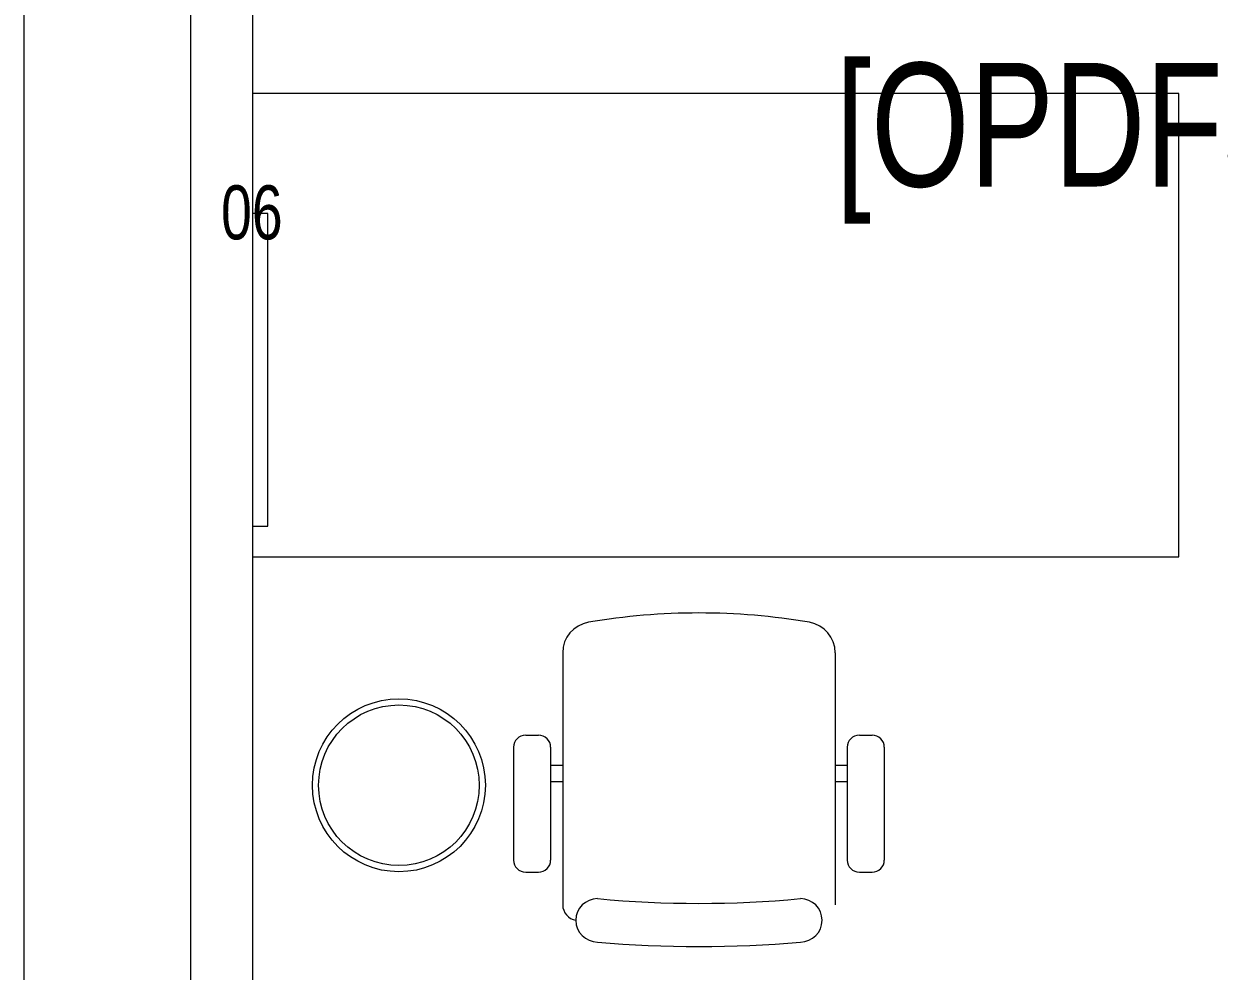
# Model space of a CAD drawing. Header units: millimetres. Extents: x -2143172 to 5255, y -610845 to 279739.
# Drawn here: x -1234761 to -1232826, y -32232 to -30698 of the extents above; entities that cross this region are included whole.
import ezdxf

# ---------------------------------------------------------------- set-up
doc = ezdxf.new("R2010")
doc.units = ezdxf.units.MM
doc.header["$LTSCALE"] = 30
doc.layers.get('0').update_dxf_attribs({"lineweight": 5})
for name, color, linetype, lineweight in [('72_EGR_BASE_TEXT', 7, 'Continuous', 5), ('72_EGR_EQP_TAG', 142, 'Continuous', 5), ('LOADING', 163, 'Continuous', 5), ('NEW', 1, 'Continuous', 5), ('NEW Wall', 166, 'Continuous', 5), ('Wall To Be Demolished', 1, 'Continuous', 5)]:
    doc.layers.add(name, color=color, linetype=linetype, lineweight=lineweight)
doc.styles.add('X3G_ENTITY_257CFD', font='swisscl.ttf', dxfattribs={"height": 200})
doc.styles.add('X3G_ENTITY_9F38', font='swisscl.ttf', dxfattribs={"height": 0.2})

# ---------------------------------------------------------------- blocks, each defined once
blk = doc.blocks.new('WM00001-P')
blk.add_circle((0, 0), 0.14)
at = {"color": 8}
blk.add_circle((0, 0), 0.13, dxfattribs=at)
blk = doc.blocks.new('*X39')
at = {"color": 0}
for p, q in [((5, 3), (5, 3)), ((5, 3), (5, 3)), ((5, 3), (5, 3)), ((5, 3), (5, 3)), ((5, 3), (5, 3)), ((5, 3), (5, 3)), ((5, 3), (5, 3)), ((5, 3), (5, 3)), ((5, 3), (5, 3)), ((5, 3), (5, 3)), ((5, 3), (5, 3)), ((5, 3), (5, 3)), ((5, 3), (5, 3)), ((5, 3), (5, 3)), ((5, 3), (5, 3)), ((5, 3), (5, 3)), ((5, 3), (5, 3)), ((5, 3), (5, 3)), ((5, 3), (5, 3)), ((5, 3), (5, 3)), ((5, 3), (5, 3)), ((5, 3), (5, 3)), ((5, 3), (5, 3)), ((5, 3), (5, 3)), ((5, 3), (5, 3)), ((5, 3), (5, 3)), ((5, 3), (5, 3)), ((5, 3), (5, 3)), ((5, 3), (5, 3)), ((5, 3), (5, 3)), ((5, 3), (5, 3)), ((5, 3), (5, 3)), ((5, 3), (5, 3)), ((5, 3), (5, 3)), ((5, 3), (5, 3)), ((5, 3), (5, 3)), ((5, 3), (5, 3)), ((5, 3), (5, 3)), ((5, 3), (5, 3)), ((5, 3), (5, 3)), ((5, 3), (5, 3)), ((5, 3), (5, 3)), ((5, 3), (5, 3)), ((5, 3), (5, 3)), ((5, 3), (5, 3)), ((5, 3), (5, 3)), ((5, 3), (5, 3)), ((5, 3), (5, 3)), ((5, 3), (5, 3)), ((5, 3), (5, 3)), ((5, 3), (5, 3)), ((5, 3), (5, 3)), ((5, 3), (5, 3)), ((5, 3), (5, 3)), ((5, 3), (5, 3)), ((5, 3), (5, 3)), ((5, 3), (5, 3)), ((5, 3), (5, 3)), ((5, 3), (5, 3)), ((5, 3), (5, 3)), ((5, 3), (5, 3)), ((5, 3), (5, 3)), ((5, 3), (5, 3)), ((5, 3), (5, 3)), ((5, 3), (5, 3)), ((5, 3), (5, 3)), ((6, 3), (5, 3)), ((5, 3), (5, 3)), ((6, 3), (5, 3)), ((5, 3), (5, 3)), ((6, 3), (5, 3)), ((5, 3), (5, 3)), ((6, 3), (5, 3)), ((5, 3), (5, 3)), ((5, 3), (5, 3)), ((5, 3), (5, 3)), ((5, 3), (5, 3)), ((5, 3), (5, 3)), ((5, 3), (5, 3)), ((5, 3), (5, 3)), ((5, 3), (5, 3)), ((5, 3), (5, 3)), ((5, 3), (5, 3)), ((5, 3), (5, 3)), ((5, 3), (5, 3)), ((5, 3), (5, 3)), ((5, 3), (5, 3)), ((5, 3), (5, 3)), ((5, 3), (5, 3)), ((5, 3), (5, 3)), ((5, 3), (5, 3)), ((5, 3), (5, 3)), ((5, 3), (5, 3)), ((5, 3), (5, 3)), ((5, 3), (5, 3)), ((5, 3), (5, 3)), ((6, 3), (6, 3)), ((6, 3), (6, 3)), ((6, 3), (6, 3)), ((6, 3), (6, 3)), ((6, 3), (6, 3)), ((6, 3), (6, 3)), ((6, 3), (6, 3)), ((6, 3), (6, 3)), ((6, 3), (6, 3)), ((6, 3), (6, 3)), ((6, 3), (6, 3)), ((6, 3), (6, 3)), ((6, 3), (6, 3)), ((6, 3), (6, 3)), ((6, 3), (6, 3)), ((6, 3), (6, 3)), ((6, 3), (6, 3)), ((6, 3), (6, 3)), ((6, 3), (6, 3)), ((6, 3), (6, 3)), ((6, 3), (6, 3)), ((6, 3), (6, 3)), ((6, 3), (6, 3)), ((6, 3), (6, 3)), ((6, 3), (6, 3)), ((6, 3), (6, 3)), ((6, 3), (6, 3)), ((6, 3), (6, 3)), ((6, 3), (6, 3)), ((6, 3), (6, 3)), ((6, 3), (6, 3)), ((6, 3), (6, 3)), ((6, 3), (6, 3)), ((6, 3), (6, 3)), ((6, 3), (6, 3)), ((6, 3), (6, 3)), ((6, 3), (6, 3)), ((6, 3), (6, 3)), ((6, 3), (6, 3)), ((6, 3), (6, 3)), ((6, 3), (6, 3)), ((6, 3), (6, 3)), ((6, 3), (6, 3)), ((6, 3), (6, 3)), ((6, 3), (6, 3)), ((6, 3), (6, 3)), ((6, 3), (6, 3)), ((6, 3), (6, 3)), ((6, 3), (6, 3)), ((6, 3), (6, 3)), ((6, 3), (6, 3)), ((6, 3), (6, 3)), ((6, 3), (6, 3)), ((6, 3), (6, 3)), ((6, 3), (6, 3)), ((6, 3), (6, 3)), ((6, 3), (6, 3)), ((6, 3), (6, 3)), ((6, 3), (6, 3)), ((6, 3), (6, 3)), ((6, 3), (6, 3)), ((6, 3), (6, 3)), ((6, 3), (6, 3)), ((6, 3), (6, 3)), ((6, 3), (6, 3)), ((6, 3), (6, 3)), ((6, 3), (6, 3)), ((6, 3), (6, 3)), ((6, 3), (6, 3)), ((6, 3), (6, 3)), ((6, 3), (6, 3)), ((6, 3), (6, 3)), ((6, 3), (6, 3)), ((6, 3), (6, 3)), ((6, 3), (6, 3)), ((6, 3), (6, 3)), ((6, 3), (6, 3)), ((6, 3), (6, 3)), ((6, 3), (6, 3)), ((6, 3), (6, 3)), ((6, 3), (6, 3)), ((6, 3), (6, 3)), ((6, 3), (6, 3)), ((6, 3), (6, 3)), ((6, 3), (6, 3)), ((6, 3), (6, 3)), ((6, 3), (6, 3)), ((6, 3), (6, 3)), ((6, 3), (6, 3)), ((6, 3), (6, 3)), ((6, 3), (6, 3)), ((6, 3), (6, 3)), ((6, 3), (6, 3)), ((6, 3), (6, 3)), ((6, 3), (6, 3)), ((6, 3), (6, 3)), ((6, 3), (6, 3)), ((6, 3), (6, 3)), ((6, 3), (6, 3)), ((6, 3), (6, 3)), ((6, 3), (6, 3)), ((6, 3), (6, 3)), ((6, 3), (6, 3)), ((6, 3), (6, 3)), ((6, 3), (6, 3)), ((6, 3), (6, 3)), ((6, 3), (6, 3)), ((6, 3), (6, 3)), ((6, 3), (6, 3)), ((6, 3), (6, 3)), ((6, 3), (6, 3)), ((6, 3), (6, 3)), ((6, 3), (6, 3)), ((6, 3), (6, 3)), ((6, 3), (6, 3)), ((6, 3), (6, 3)), ((6, 3), (6, 3)), ((6, 3), (6, 3)), ((6, 3), (6, 3)), ((6, 3), (6, 3)), ((6, 3), (6, 3)), ((6, 3), (6, 3)), ((6, 3), (6, 3)), ((6, 3), (6, 3)), ((6, 3), (6, 3)), ((6, 3), (6, 3)), ((6, 3), (6, 3)), ((6, 3), (6, 3)), ((6, 3), (6, 3)), ((6, 3), (6, 3)), ((6, 3), (6, 3)), ((6, 3), (6, 3)), ((6, 3), (6, 3)), ((6, 3), (6, 3)), ((6, 3), (6, 3)), ((6, 3), (6, 3)), ((6, 3), (6, 3)), ((6, 3), (6, 3)), ((6, 3), (6, 3)), ((6, 3), (6, 3)), ((6, 3), (6, 3)), ((6, 3), (6, 3)), ((6, 3), (6, 3)), ((6, 3), (6, 3)), ((6, 3), (6, 3)), ((6, 3), (6, 3)), ((6, 3), (6, 3)), ((6, 3), (6, 3)), ((6, 3), (6, 3)), ((6, 3), (6, 3)), ((6, 3), (6, 3)), ((6, 3), (6, 3)), ((6, 3), (6, 3)), ((6, 3), (6, 3)), ((6, 3), (6, 3)), ((6, 3), (6, 3)), ((6, 3), (6, 3)), ((6, 3), (6, 3)), ((6, 3), (6, 3)), ((6, 3), (6, 3)), ((6, 3), (6, 3)), ((6, 3), (6, 3)), ((6, 3), (6, 3)), ((6, 3), (6, 3)), ((6, 3), (6, 3)), ((6, 3), (6, 3)), ((6, 3), (6, 3)), ((6, 3), (6, 3)), ((6, 3), (6, 3)), ((6, 3), (6, 3)), ((6, 3), (6, 3)), ((6, 3), (6, 3)), ((6, 3), (6, 3)), ((6, 3), (6, 3)), ((6, 3), (6, 3)), ((6, 3), (6, 3)), ((6, 3), (6, 3)), ((6, 3), (6, 3)), ((6, 3), (6, 3)), ((6, 3), (6, 3)), ((6, 3), (6, 3)), ((6, 3), (6, 3)), ((6, 3), (6, 3)), ((6, 3), (6, 3)), ((6, 3), (6, 3)), ((6, 3), (6, 3)), ((6, 3), (6, 3)), ((6, 3), (6, 3)), ((6, 3), (6, 3)), ((6, 3), (6, 3)), ((6, 3), (6, 3)), ((6, 3), (6, 3)), ((6, 3), (6, 3)), ((6, 3), (6, 3)), ((6, 3), (6, 3)), ((6, 3), (6, 3)), ((6, 3), (6, 3)), ((6, 3), (6, 3)), ((6, 3), (6, 3)), ((6, 3), (6, 3)), ((6, 3), (6, 3)), ((6, 3), (6, 3)), ((6, 3), (6, 3)), ((6, 3), (6, 3)), ((6, 3), (5, 3)), ((6, 3), (5, 3)), ((6, 3), (5, 3)), ((6, 3), (5, 3)), ((6, 3), (5, 3)), ((6, 3), (6, 3)), ((6, 3), (6, 3)), ((6, 3), (6, 3)), ((6, 3), (6, 3)), ((6, 3), (6, 3)), ((6, 3), (6, 3)), ((6, 3), (6, 3)), ((6, 3), (6, 3)), ((6, 3), (6, 3)), ((6, 3), (6, 3)), ((6, 3), (6, 3)), ((6, 3), (6, 3)), ((6, 3), (6, 3)), ((6, 3), (6, 3)), ((6, 3), (6, 3)), ((6, 3), (6, 3)), ((6, 3), (6, 3)), ((6, 3), (6, 3)), ((6, 3), (6, 3)), ((6, 3), (6, 3)), ((6, 3), (6, 3)), ((6, 3), (6, 3)), ((6, 3), (6, 3)), ((6, 3), (6, 3)), ((6, 3), (6, 3)), ((6, 3), (6, 3)), ((6, 3), (6, 3)), ((6, 3), (6, 3)), ((6, 3), (6, 3)), ((6, 3), (6, 3)), ((6, 3), (6, 3)), ((6, 3), (6, 3)), ((6, 3), (6, 3)), ((6, 3), (6, 3)), ((6, 3), (6, 3)), ((6, 3), (6, 3)), ((6, 3), (6, 3)), ((6, 3), (6, 3)), ((6, 3), (6, 3)), ((6, 3), (6, 3)), ((6, 3), (6, 3)), ((6, 3), (6, 3)), ((6, 3), (6, 3)), ((6, 3), (6, 3)), ((6, 3), (6, 3)), ((6, 3), (6, 3)), ((6, 3), (6, 3)), ((6, 3), (6, 3)), ((6, 3), (6, 3)), ((6, 3), (6, 3)), ((6, 3), (6, 3)), ((6, 3), (6, 3)), ((6, 3), (6, 3)), ((6, 3), (6, 3)), ((6, 3), (6, 3)), ((6, 3), (6, 3)), ((6, 3), (6, 3)), ((6, 3), (6, 3)), ((6, 3), (6, 3)), ((6, 3), (6, 3)), ((6, 3), (6, 3)), ((6, 3), (6, 3)), ((6, 3), (6, 3)), ((6, 3), (6, 3)), ((6, 3), (6, 3)), ((6, 3), (6, 3)), ((6, 3), (6, 3)), ((6, 3), (6, 3)), ((6, 3), (6, 3)), ((6, 3), (6, 3)), ((6, 3), (6, 3)), ((6, 3), (6, 3)), ((6, 3), (6, 3)), ((6, 3), (6, 3)), ((6, 3), (6, 3)), ((6, 3), (6, 3)), ((6, 3), (6, 3)), ((6, 3), (6, 3)), ((6, 3), (6, 3)), ((6, 3), (6, 3)), ((6, 3), (6, 3)), ((6, 3), (6, 3)), ((6, 3), (6, 3)), ((6, 3), (6, 3)), ((6, 3), (6, 3)), ((6, 3), (6, 3)), ((6, 3), (6, 3)), ((6, 3), (6, 3)), ((6, 3), (6, 3)), ((6, 3), (6, 3)), ((6, 3), (6, 3)), ((6, 3), (6, 3)), ((6, 3), (6, 3)), ((6, 3), (6, 3)), ((6, 3), (6, 3)), ((6, 3), (6, 3)), ((6, 3), (6, 3)), ((6, 3), (6, 3)), ((6, 3), (6, 3)), ((6, 3), (6, 3)), ((6, 3), (6, 3)), ((6, 3), (6, 3)), ((6, 3), (6, 3)), ((6, 3), (6, 3)), ((6, 3), (6, 3)), ((6, 3), (6, 3)), ((6, 3), (6, 3)), ((6, 3), (6, 3)), ((6, 3), (6, 3)), ((6, 3), (6, 3)), ((6, 3), (6, 3)), ((6, 3), (6, 3)), ((6, 3), (6, 3)), ((6, 3), (6, 3)), ((6, 3), (6, 3)), ((6, 3), (6, 3)), ((6, 3), (6, 3)), ((6, 3), (6, 3)), ((6, 3), (6, 3)), ((6, 3), (6, 3)), ((6, 3), (6, 3)), ((6, 3), (6, 3)), ((6, 3), (6, 3)), ((6, 3), (6, 3)), ((6, 3), (6, 3)), ((6, 3), (6, 3)), ((6, 3), (6, 3)), ((6, 3), (6, 3)), ((6, 3), (6, 3)), ((6, 3), (6, 3)), ((6, 3), (6, 3)), ((6, 3), (6, 3)), ((6, 3), (6, 3)), ((6, 3), (6, 3)), ((6, 3), (6, 3)), ((6, 3), (6, 3)), ((6, 3), (6, 3)), ((6, 3), (6, 3)), ((6, 3), (6, 3)), ((6, 3), (6, 3)), ((6, 3), (6, 3)), ((6, 3), (6, 3)), ((6, 3), (6, 3)), ((6, 3), (6, 3)), ((6, 3), (6, 3)), ((6, 3), (6, 3)), ((6, 3), (6, 3)), ((6, 3), (6, 3)), ((6, 3), (6, 3)), ((6, 3), (6, 3)), ((6, 3), (6, 3)), ((6, 3), (6, 3)), ((6, 3), (6, 3)), ((6, 3), (6, 3)), ((6, 3), (6, 3)), ((6, 3), (6, 3)), ((6, 3), (6, 3)), ((6, 3), (6, 3)), ((6, 3), (6, 3)), ((6, 3), (6, 3)), ((6, 3), (6, 3)), ((6, 3), (6, 3)), ((6, 3), (6, 3)), ((6, 3), (6, 3)), ((6, 3), (6, 3)), ((6, 3), (6, 3)), ((6, 3), (6, 3)), ((6, 3), (6, 3)), ((6, 3), (6, 3)), ((6, 3), (6, 3)), ((6, 3), (6, 3)), ((6, 3), (6, 3)), ((6, 3), (6, 3)), ((6, 3), (6, 3)), ((6, 3), (6, 3)), ((6, 3), (6, 3)), ((6, 3), (6, 3)), ((6, 3), (6, 3)), ((6, 3), (6, 3)), ((6, 3), (6, 3)), ((6, 3), (6, 3)), ((6, 3), (6, 3)), ((6, 3), (6, 3)), ((6, 3), (6, 3)), ((6, 3), (6, 3)), ((6, 3), (6, 3)), ((6, 3), (6, 3)), ((6, 3), (6, 3)), ((6, 3), (6, 3)), ((6, 3), (6, 3)), ((6, 3), (6, 3)), ((6, 3), (6, 3)), ((6, 3), (6, 3)), ((6, 3), (6, 3)), ((6, 3), (6, 3)), ((6, 3), (6, 3)), ((6, 3), (6, 3)), ((6, 3), (6, 3)), ((6, 3), (6, 3)), ((6, 3), (6, 3)), ((6, 3), (6, 3)), ((6, 3), (6, 3)), ((6, 3), (6, 3)), ((6, 3), (6, 3)), ((6, 3), (6, 3)), ((6, 3), (6, 3)), ((6, 3), (6, 3)), ((6, 3), (6, 3)), ((6, 3), (6, 3)), ((6, 3), (6, 3)), ((6, 3), (6, 3)), ((6, 3), (6, 3)), ((6, 3), (6, 3)), ((6, 3), (6, 3)), ((6, 3), (6, 3)), ((6, 3), (6, 3)), ((6, 3), (6, 3)), ((6, 3), (6, 3)), ((6, 3), (6, 3)), ((6, 3), (6, 3)), ((6, 3), (6, 3)), ((6, 3), (6, 3)), ((6, 3), (6, 3)), ((6, 3), (6, 3)), ((6, 3), (6, 3)), ((6, 3), (6, 3)), ((6, 3), (6, 3)), ((6, 3), (6, 3)), ((6, 3), (6, 3)), ((6, 3), (6, 3)), ((6, 3), (6, 3)), ((6, 3), (6, 3)), ((6, 3), (6, 3)), ((6, 3), (6, 3)), ((6, 3), (6, 3)), ((6, 3), (6, 3)), ((6, 3), (6, 3)), ((6, 3), (6, 3)), ((6, 3), (6, 3)), ((6, 3), (6, 3)), ((6, 3), (6, 3)), ((6, 3), (6, 3)), ((6, 3), (6, 3)), ((6, 3), (6, 3)), ((6, 3), (6, 3)), ((6, 3), (6, 3)), ((6, 3), (6, 3)), ((6, 3), (6, 3)), ((6, 3), (6, 3)), ((6, 3), (6, 3)), ((6, 3), (6, 3)), ((6, 3), (6, 3)), ((6, 3), (6, 3)), ((6, 3), (6, 3)), ((6, 3), (6, 3)), ((6, 3), (6, 3)), ((6, 3), (6, 3)), ((6, 3), (6, 3)), ((6, 3), (6, 3)), ((6, 3), (6, 3)), ((6, 3), (6, 3)), ((6, 3), (6, 3)), ((6, 3), (6, 3)), ((6, 3), (6, 3)), ((6, 3), (6, 3)), ((6, 3), (6, 3)), ((6, 3), (6, 3)), ((6, 3), (6, 3)), ((6, 3), (6, 3)), ((6, 3), (6, 3)), ((6, 3), (6, 3)), ((6, 3), (6, 3)), ((6, 3), (6, 3)), ((6, 3), (6, 3)), ((6, 3), (6, 3)), ((6, 3), (6, 3)), ((6, 3), (6, 3)), ((6, 3), (6, 3)), ((6, 3), (6, 3)), ((6, 3), (6, 3)), ((6, 3), (6, 3)), ((6, 3), (6, 3)), ((6, 3), (6, 3)), ((6, 3), (6, 3)), ((6, 3), (6, 3)), ((6, 3), (6, 3)), ((6, 3), (6, 3)), ((6, 3), (6, 3)), ((6, 3), (6, 3)), ((6, 3), (6, 3)), ((6, 3), (6, 3)), ((6, 3), (6, 3)), ((6, 3), (6, 3)), ((6, 3), (6, 3)), ((6, 3), (6, 3)), ((6, 3), (6, 3)), ((6, 3), (6, 3)), ((6, 3), (6, 3)), ((6, 3), (6, 3)), ((6, 3), (6, 3)), ((6, 3), (6, 3)), ((6, 3), (6, 3)), ((6, 3), (6, 3)), ((6, 3), (6, 3)), ((6, 3), (6, 3)), ((6, 3), (6, 3)), ((6, 3), (6, 3)), ((6, 3), (6, 3)), ((6, 3), (6, 3)), ((6, 3), (6, 3)), ((6, 3), (6, 3)), ((6, 3), (6, 3)), ((6, 3), (6, 3)), ((6, 3), (6, 3)), ((6, 3), (6, 3)), ((6, 3), (6, 3)), ((6, 3), (6, 3))]:
    blk.add_line(p, q, dxfattribs=at)
blk = doc.blocks.new('*X40')
at = {"color": 0}
for p, q in [((13, 1), (13, 1)), ((13, 1), (13, 1)), ((13, 1), (13, 1)), ((13, 1), (13, 1)), ((13, 1), (13, 1)), ((13, 1), (13, 1)), ((13, 1), (13, 1)), ((13, 1), (13, 1)), ((13, 1), (13, 1)), ((13, 1), (13, 1)), ((13, 1), (13, 1)), ((13, 1), (13, 1)), ((13, 1), (13, 1)), ((13, 1), (13, 1)), ((13, 1), (13, 1)), ((13, 1), (14, 1)), ((13, 1), (14, 1)), ((13, 1), (14, 1)), ((13, 1), (13, 1)), ((13, 1), (13, 1)), ((13, 1), (13, 1)), ((13, 1), (13, 1)), ((13, 1), (13, 1)), ((13, 1), (13, 1)), ((13, 1), (13, 1)), ((13, 1), (13, 1)), ((13, 1), (13, 1)), ((13, 1), (13, 1)), ((13, 1), (13, 1)), ((13, 1), (13, 1)), ((13, 1), (13, 1)), ((13, 1), (13, 1)), ((13, 1), (13, 1)), ((13, 1), (13, 1)), ((13, 1), (13, 1)), ((13, 1), (13, 1)), ((13, 1), (13, 1)), ((13, 1), (13, 1)), ((13, 1), (13, 1)), ((13, 1), (13, 1)), ((13, 1), (13, 1)), ((13, 1), (13, 1)), ((13, 1), (13, 1)), ((13, 1), (13, 1)), ((13, 1), (13, 1)), ((13, 1), (13, 1)), ((13, 1), (13, 1)), ((13, 1), (13, 1)), ((13, 1), (13, 1)), ((13, 1), (13, 1)), ((13, 1), (13, 1)), ((13, 1), (13, 1)), ((13, 1), (13, 1)), ((13, 1), (13, 1)), ((13, 1), (13, 1)), ((13, 1), (13, 1)), ((13, 1), (13, 1)), ((13, 1), (13, 1)), ((13, 1), (13, 1)), ((13, 1), (13, 1)), ((13, 1), (13, 1)), ((13, 1), (13, 1)), ((13, 1), (13, 1)), ((13, 1), (13, 1)), ((13, 1), (13, 1)), ((13, 1), (13, 1)), ((13, 1), (13, 1)), ((13, 1), (13, 1)), ((13, 1), (13, 1)), ((13, 1), (13, 1)), ((13, 1), (13, 1)), ((13, 1), (13, 1)), ((13, 1), (13, 1)), ((13, 1), (13, 1)), ((13, 1), (13, 1)), ((13, 1), (13, 1)), ((13, 1), (13, 1)), ((13, 1), (13, 1)), ((13, 1), (13, 1)), ((13, 1), (13, 1)), ((13, 1), (13, 1)), ((13, 1), (13, 1)), ((13, 1), (13, 1)), ((13, 1), (13, 1)), ((13, 1), (13, 1)), ((13, 1), (13, 1)), ((13, 1), (13, 1)), ((13, 1), (13, 1)), ((13, 1), (13, 1)), ((13, 1), (13, 1)), ((13, 1), (13, 1)), ((13, 1), (13, 1)), ((13, 1), (13, 1)), ((13, 1), (13, 1)), ((13, 1), (13, 1)), ((13, 1), (13, 1)), ((13, 1), (13, 1)), ((13, 1), (13, 1)), ((13, 1), (13, 1)), ((13, 1), (13, 1)), ((13, 1), (13, 1)), ((13, 1), (13, 1)), ((13, 1), (13, 1)), ((13, 1), (13, 1)), ((13, 1), (13, 1)), ((13, 1), (13, 1)), ((13, 1), (13, 1)), ((13, 1), (13, 1)), ((13, 1), (13, 1)), ((13, 1), (13, 1)), ((13, 1), (13, 1)), ((13, 1), (13, 1)), ((13, 1), (13, 1)), ((13, 1), (13, 1)), ((13, 1), (13, 1)), ((13, 1), (13, 1)), ((13, 1), (13, 1)), ((13, 1), (13, 1)), ((13, 1), (13, 1)), ((13, 1), (13, 1)), ((13, 1), (13, 1)), ((13, 1), (13, 1)), ((13, 1), (13, 1)), ((13, 1), (14, 1)), ((13, 0), (13, 0)), ((13, 0), (13, 0)), ((13, 0), (13, 0)), ((13, 0), (13, 0)), ((13, 0), (13, 0)), ((13, 0), (13, 0)), ((13, 0), (13, 0)), ((13, 0), (13, 0)), ((13, 0), (13, 0)), ((13, 0), (13, 0)), ((13, 0), (13, 0)), ((13, 0), (13, 0)), ((13, 0), (13, 0)), ((13, 0), (13, 0)), ((13, 0), (13, 0)), ((13, 0), (13, 0)), ((13, 0), (13, 0)), ((13, 0), (13, 0)), ((13, 0), (13, 0)), ((13, 0), (13, 0)), ((13, 0), (13, 0)), ((13, 0), (13, 0)), ((13, 0), (13, 0)), ((13, 0), (13, 0)), ((13, 0), (13, 0)), ((13, 0), (13, 0)), ((13, 0), (13, 0)), ((13, 0), (13, 0)), ((13, 0), (13, 0)), ((13, 0), (13, 0)), ((13, 0), (13, 0)), ((13, 0), (13, 0)), ((13, 0), (13, 0)), ((13, 0), (13, 0)), ((13, 0), (13, 0)), ((13, 0), (13, 0)), ((13, 0), (13, 0)), ((13, 0), (13, 0)), ((13, 0), (13, 0)), ((13, 0), (13, 0)), ((13, 0), (13, 0)), ((13, 0), (13, 0)), ((13, 0), (13, 0)), ((13, 0), (13, 0)), ((13, 0), (13, 0)), ((13, 0), (13, 0)), ((13, 0), (13, 0)), ((13, 0), (13, 0)), ((13, 0), (14, 0)), ((13, 0), (14, 0)), ((13, 0), (13, 0)), ((13, 0), (14, 0)), ((14, 1), (14, 1)), ((14, 1), (14, 1)), ((14, 1), (14, 1)), ((14, 1), (14, 1)), ((14, 1), (14, 1)), ((14, 1), (14, 1)), ((14, 1), (14, 1)), ((14, 1), (14, 1)), ((14, 1), (14, 1)), ((14, 1), (14, 1)), ((14, 1), (14, 1)), ((14, 1), (14, 1)), ((14, 1), (14, 1)), ((14, 1), (14, 1)), ((14, 1), (14, 1)), ((14, 1), (14, 1)), ((14, 1), (14, 1)), ((14, 1), (14, 1)), ((14, 1), (14, 1)), ((14, 1), (14, 1)), ((14, 1), (14, 1)), ((14, 1), (14, 1)), ((14, 1), (14, 1)), ((14, 1), (14, 1)), ((14, 1), (14, 1)), ((14, 1), (14, 1)), ((14, 1), (14, 1)), ((14, 1), (14, 1)), ((14, 1), (14, 1)), ((14, 1), (14, 1)), ((14, 1), (14, 1)), ((14, 1), (14, 1)), ((14, 1), (14, 1)), ((14, 1), (14, 1)), ((14, 1), (14, 1)), ((14, 1), (14, 1)), ((14, 1), (14, 1)), ((14, 1), (14, 1)), ((14, 1), (14, 1)), ((14, 1), (14, 1)), ((14, 1), (14, 1)), ((14, 1), (14, 1)), ((14, 1), (14, 1)), ((14, 1), (14, 1)), ((14, 1), (14, 1)), ((14, 1), (14, 1)), ((14, 1), (14, 1)), ((14, 1), (14, 1)), ((14, 1), (14, 1)), ((14, 1), (14, 1)), ((14, 1), (14, 1)), ((14, 1), (14, 1)), ((14, 1), (14, 1)), ((14, 1), (14, 1)), ((14, 1), (14, 1)), ((14, 1), (14, 1)), ((14, 1), (14, 1)), ((14, 1), (14, 1)), ((14, 1), (14, 1)), ((14, 1), (14, 1)), ((14, 1), (14, 1)), ((14, 1), (14, 1)), ((14, 1), (14, 1)), ((14, 1), (14, 1)), ((14, 1), (14, 1)), ((14, 1), (14, 1)), ((14, 1), (14, 1)), ((14, 1), (14, 1)), ((14, 1), (14, 1)), ((14, 1), (14, 1)), ((14, 1), (14, 1)), ((14, 1), (14, 1)), ((14, 1), (14, 1)), ((14, 1), (14, 1)), ((14, 1), (14, 1)), ((14, 1), (14, 1)), ((14, 1), (14, 1)), ((14, 1), (14, 1)), ((14, 1), (14, 1)), ((14, 1), (14, 1)), ((14, 1), (14, 1)), ((14, 1), (14, 1)), ((14, 1), (14, 1)), ((14, 1), (14, 1)), ((14, 1), (14, 1)), ((14, 1), (14, 1)), ((14, 1), (14, 1)), ((14, 1), (14, 1)), ((14, 1), (14, 1)), ((14, 1), (14, 1)), ((14, 1), (14, 1)), ((14, 1), (14, 1)), ((14, 1), (14, 1)), ((14, 1), (14, 1)), ((14, 0), (14, 0)), ((14, 0), (14, 0)), ((14, 0), (14, 0)), ((14, 0), (14, 0)), ((14, 0), (14, 0)), ((14, 0), (14, 0)), ((14, 0), (14, 0)), ((14, 0), (14, 0)), ((14, 0), (14, 0)), ((14, 0), (14, 0)), ((14, 0), (14, 0)), ((14, 0), (14, 0)), ((14, 0), (14, 0)), ((14, 0), (14, 0)), ((14, 0), (14, 0)), ((14, 0), (14, 0)), ((14, 0), (14, 0)), ((14, 0), (14, 0)), ((14, 0), (14, 0)), ((14, 0), (14, 0)), ((14, 0), (14, 0)), ((14, 0), (14, 0)), ((14, 0), (14, 0)), ((14, 0), (14, 0)), ((14, 0), (14, 0)), ((14, 0), (14, 0)), ((14, 0), (14, 0)), ((14, 0), (14, 0)), ((14, 0), (14, 0)), ((14, 0), (14, 0)), ((14, 0), (14, 0)), ((14, 0), (14, 0)), ((14, 0), (14, 0)), ((14, 0), (14, 0)), ((14, 0), (14, 0)), ((14, 0), (14, 0)), ((14, 0), (14, 0)), ((14, 0), (14, 0)), ((14, 0), (14, 0)), ((14, 0), (14, 0)), ((14, 0), (14, 0)), ((14, 0), (14, 0)), ((14, 0), (14, 0)), ((14, 0), (14, 0)), ((14, 0), (14, 0)), ((14, 0), (14, 0)), ((14, 0), (14, 0)), ((14, 0), (14, 0)), ((13, 0), (13, 0)), ((13, 0), (14, 0)), ((13, 0), (13, 0)), ((13, 0), (14, 0)), ((13, 0), (13, 0)), ((13, 0), (14, 0)), ((13, 0), (13, 0)), ((13, 0), (13, 0)), ((13, 0), (13, 0)), ((13, 0), (13, 0)), ((13, 0), (14, 0)), ((13, 0), (13, 0)), ((13, 0), (14, 0)), ((13, 0), (13, 0)), ((13, 0), (14, 0)), ((13, 0), (13, 0)), ((13, 0), (14, 0)), ((13, 0), (13, 0)), ((13, 0), (14, 0)), ((13, 0), (13, 0)), ((13, 0), (14, 0)), ((13, 0), (13, 0)), ((13, 0), (14, 0)), ((13, 0), (13, 0)), ((13, 0), (13, 0)), ((13, 0), (13, 0)), ((13, 0), (14, 0)), ((13, 0), (13, 0)), ((13, 0), (14, 0)), ((13, 0), (13, 0)), ((13, 0), (14, 0)), ((13, 0), (13, 0)), ((13, 0), (14, 0)), ((13, 0), (13, 0)), ((13, 0), (13, 0)), ((13, 0), (13, 0)), ((13, 0), (13, 0)), ((13, 0), (13, 0)), ((13, 0), (13, 0)), ((13, 0), (13, 0)), ((13, 0), (13, 0)), ((13, 0), (13, 0)), ((13, 0), (13, 0)), ((13, 0), (13, 0)), ((13, 0), (13, 0)), ((13, 0), (13, 0)), ((13, 0), (13, 0)), ((13, 0), (13, 0)), ((13, 0), (13, 0)), ((13, 0), (13, 0)), ((13, 0), (13, 0)), ((13, 0), (13, 0)), ((13, 0), (13, 0)), ((13, 0), (13, 0)), ((13, 0), (13, 0)), ((13, 0), (13, 0)), ((13, 0), (13, 0)), ((13, 0), (13, 0)), ((13, 0), (13, 0)), ((13, 0), (13, 0)), ((13, 0), (13, 0)), ((13, 0), (13, 0)), ((13, 0), (13, 0)), ((13, 0), (13, 0)), ((13, -1), (13, -1)), ((13, -1), (13, -1)), ((13, -1), (13, -1)), ((13, -1), (13, -1)), ((13, -1), (13, -1)), ((13, -1), (14, -1)), ((13, -1), (13, -1)), ((14, 0), (14, 0)), ((14, 0), (14, 0)), ((14, 0), (14, 0)), ((14, 0), (14, 0)), ((14, 0), (14, 0)), ((14, 0), (14, 0)), ((14, 0), (14, 0)), ((14, 0), (14, 0)), ((14, 0), (14, 0)), ((14, 0), (14, 0)), ((14, 0), (14, 0)), ((14, 0), (14, 0)), ((14, 0), (14, 0)), ((14, 0), (14, 0)), ((14, 0), (14, 0)), ((13, 0), (14, 0)), ((14, 0), (14, 0)), ((14, 0), (14, 0)), ((14, 0), (14, 0)), ((14, 0), (14, 0)), ((14, 0), (14, 0)), ((14, 0), (14, 0)), ((14, 0), (14, 0)), ((14, 0), (14, 0)), ((14, 0), (14, 0)), ((14, 0), (14, 0)), ((14, 0), (14, 0)), ((14, 0), (14, 0)), ((14, 0), (14, 0)), ((14, 0), (14, 0)), ((14, 0), (14, 0)), ((14, 0), (14, 0)), ((14, 0), (14, 0)), ((14, 0), (14, 0)), ((14, 0), (14, 0)), ((14, 0), (14, 0)), ((14, 0), (14, 0)), ((14, 0), (14, 0)), ((14, 0), (14, 0)), ((14, 0), (14, 0)), ((14, 0), (14, 0)), ((14, 0), (14, 0)), ((14, 0), (14, 0)), ((14, 0), (14, 0)), ((14, 0), (14, 0)), ((14, 0), (14, 0)), ((14, 0), (14, 0)), ((14, 0), (14, 0)), ((14, 0), (14, 0)), ((14, 0), (14, 0)), ((14, -1), (14, -1)), ((14, -1), (14, -1)), ((14, -1), (14, -1)), ((14, -1), (14, -1)), ((14, -1), (14, -1))]:
    blk.add_line(p, q, dxfattribs=at)
blk = doc.blocks.new('GF21018-P')
at = {"color": 0}
for p, q in [((-0.2207, 0.4756), (-0.2207, 0.0675)), ((0.2205, 0.4756), (0.2205, 0.0675)), ((-0.2806, 0.3422), (-0.2598, 0.3422)), ((0.2596, 0.3422), (0.2804, 0.3422)), ((-0.3002, 0.3226), (-0.3002, 0.14)), ((-0.2402, 0.3226), (-0.2402, 0.14)), ((0.24, 0.3226), (0.24, 0.14)), ((0.3, 0.3226), (0.3, 0.14)), ((-0.2402, 0.2937), (-0.2207, 0.2937)), ((0.2205, 0.2937), (0.24, 0.2937)), ((-0.2402, 0.2671), (-0.2207, 0.2671)), ((0.2205, 0.2671), (0.24, 0.2671)), ((-0.2806, 0.1204), (-0.2598, 0.1204)), ((0.2596, 0.1204), (0.2804, 0.1204))]:
    blk.add_line(p, q, dxfattribs=at)
for points in [[(0.24, 0.2937), (0.24, 0.2937), (0.24, 0.2937), (0.24, 0.2937), (0.24, 0.2937), (0.24, 0.2937), (0.24, 0.2937), (0.24, 0.2937), (0.24, 0.2937), (0.24, 0.2937), (0.24, 0.2937), (0.24, 0.2937), (0.24, 0.2937), (0.24, 0.2937), (0.24, 0.2937), (0.24, 0.2937), (0.24, 0.2937), (0.24, 0.2937), (0.24, 0.2937), (0.24, 0.2937), (0.24, 0.2937), (0.24, 0.2937), (0.24, 0.2937), (0.24, 0.2937), (0.24, 0.2937), (0.24, 0.2937), (0.24, 0.2937), (0.24, 0.2937), (0.24, 0.2937), (0.24, 0.2937), (0.24, 0.2937), (0.24, 0.2937), (0.24, 0.2937), (0.24, 0.2937), (0.24, 0.2937), (0.24, 0.2937), (0.24, 0.2937), (0.24, 0.2937), (0.24, 0.2937), (0.24, 0.2937), (0.24, 0.2937), (0.24, 0.2937), (0.24, 0.2937), (0.24, 0.2937), (0.24, 0.2937), (0.24, 0.2937), (0.24, 0.2937), (0.24, 0.2937), (0.24, 0.2937), (0.24, 0.2937), (0.24, 0.2937), (0.24, 0.2937), (0.24, 0.2937), (0.24, 0.2937), (0.24, 0.2937), (0.24, 0.2937), (0.24, 0.2937), (0.24, 0.2937), (0.24, 0.2937), (0.24, 0.2937), (0.24, 0.2937), (0.24, 0.2937), (0.24, 0.2937), (0.24, 0.2937), (0.24, 0.2937), (0.24, 0.2937), (0.24, 0.2937), (0.24, 0.2937), (0.24, 0.2937), (0.24, 0.2937), (0.24, 0.2937), (0.24, 0.2937), (0.24, 0.2937), (0.24, 0.2937), (0.24, 0.2937), (0.24, 0.2937), (0.24, 0.2937), (0.24, 0.2937), (0.24, 0.2937), (0.24, 0.2937), (0.24, 0.2937), (0.24, 0.2937), (0.24, 0.2937), (0.24, 0.2937), (0.24, 0.2937), (0.24, 0.2937), (0.24, 0.2937), (0.24, 0.2937), (0.24, 0.2937), (0.24, 0.2937), (0.24, 0.2937), (0.24, 0.2937), (0.24, 0.2937), (0.24, 0.2937), (0.24, 0.2937), (0.24, 0.2937), (0.24, 0.2937), (0.24, 0.2937), (0.24, 0.2937), (0.24, 0.2937), (0.24, 0.2937), (0.24, 0.2937), (0.24, 0.2937), (0.24, 0.2937), (0.24, 0.2937), (0.24, 0.2937), (0.24, 0.2937), (0.24, 0.2937), (0.24, 0.2937), (0.24, 0.2937), (0.24, 0.2937), (0.24, 0.2937), (0.24, 0.2937), (0.24, 0.2937), (0.24, 0.2937), (0.24, 0.2937), (0.24, 0.2937), (0.24, 0.2937), (0.24, 0.2937), (0.24, 0.2937), (0.24, 0.2937), (0.24, 0.2937), (0.24, 0.2937), (0.24, 0.2937), (0.24, 0.2937), (0.24, 0.2937), (0.24, 0.2937), (0.24, 0.2937), (0.24, 0.2937), (0.24, 0.2937), (0.24, 0.2937), (0.24, 0.2937), (0.24, 0.2937), (0.24, 0.2937), (0.24, 0.2937), (0.24, 0.2937), (0.24, 0.2937), (0.24, 0.2937), (0.24, 0.2937), (0.24, 0.2937), (0.24, 0.2937), (0.24, 0.2937), (0.24, 0.2937), (0.24, 0.2937), (0.24, 0.2937), (0.24, 0.2937), (0.24, 0.2937), (0.24, 0.2937), (0.24, 0.2937), (0.24, 0.2937), (0.24, 0.2937), (0.24, 0.2937), (0.24, 0.2937), (0.24, 0.2937), (0.24, 0.2937), (0.24, 0.2937), (0.24, 0.2937), (0.24, 0.2937), (0.24, 0.2937), (0.24, 0.2937), (0.24, 0.2937), (0.24, 0.2937), (0.24, 0.2937), (0.24, 0.2937), (0.24, 0.2937), (0.24, 0.2937), (0.24, 0.2937), (0.24, 0.2937), (0.24, 0.2937), (0.24, 0.2937), (0.24, 0.2937), (0.24, 0.2937), (0.24, 0.2937), (0.24, 0.2937), (0.24, 0.2937), (0.24, 0.2937), (0.24, 0.2937), (0.24, 0.2937), (0.24, 0.2937), (0.24, 0.2937), (0.24, 0.2937), (0.24, 0.2937), (0.24, 0.2937), (0.24, 0.2937), (0.24, 0.2937), (0.24, 0.2937), (0.24, 0.2937), (0.24, 0.2937), (0.24, 0.2937), (0.24, 0.2937), (0.24, 0.2937), (0.24, 0.2937), (0.24, 0.2937), (0.24, 0.2937), (0.24, 0.2937), (0.24, 0.2937), (0.24, 0.2937), (0.24, 0.2937), (0.24, 0.2937), (0.24, 0.2937), (0.24, 0.2937), (0.24, 0.2937), (0.24, 0.2937), (0.24, 0.2937), (0.24, 0.2937), (0.24, 0.2937), (0.24, 0.2937), (0.24, 0.2937), (0.24, 0.2937), (0.24, 0.2937), (0.24, 0.2937), (0.24, 0.2937), (0.24, 0.2937), (0.24, 0.2937), (0.24, 0.2937), (0.24, 0.2937), (0.24, 0.2937), (0.24, 0.2937), (0.24, 0.2937), (0.24, 0.2937), (0.24, 0.2937), (0.24, 0.2937), (0.24, 0.2937), (0.24, 0.2937), (0.24, 0.2937), (0.24, 0.2937), (0.24, 0.2937), (0.24, 0.2937), (0.24, 0.2937), (0.24, 0.2937), (0.24, 0.2937), (0.24, 0.2937), (0.24, 0.2937), (0.24, 0.2937), (0.24, 0.2937), (0.24, 0.2937), (0.24, 0.2937), (0.24, 0.2937), (0.24, 0.2937), (0.24, 0.2937), (0.24, 0.2937), (0.24, 0.2937), (0.24, 0.2937), (0.24, 0.2937), (0.24, 0.2937), (0.24, 0.2937), (0.24, 0.2937), (0.24, 0.2937), (0.24, 0.2937), (0.24, 0.2937), (0.24, 0.2937), (0.24, 0.2937), (0.24, 0.2937), (0.24, 0.2937), (0.24, 0.2937), (0.24, 0.2937), (0.24, 0.2937), (0.24, 0.2937), (0.24, 0.2937), (0.24, 0.2937), (0.24, 0.2937), (0.24, 0.2937), (0.24, 0.2937), (0.24, 0.2937), (0.24, 0.2937), (0.24, 0.2937), (0.24, 0.2937), (0.24, 0.2937), (0.24, 0.2937), (0.24, 0.2937), (0.24, 0.2937), (0.24, 0.2937), (0.24, 0.2937), (0.24, 0.2937), (0.24, 0.2937), (0.24, 0.2937), (0.24, 0.2937)], [(0.24, 0.2937), (0.24, 0.2937), (0.24, 0.2937), (0.24, 0.2937), (0.24, 0.2937), (0.24, 0.2937), (0.24, 0.2937), (0.24, 0.2937), (0.24, 0.2937), (0.24, 0.2937), (0.24, 0.2937), (0.24, 0.2937), (0.24, 0.2937), (0.24, 0.2937), (0.24, 0.2937), (0.24, 0.2937), (0.24, 0.2937), (0.24, 0.2937), (0.24, 0.2937), (0.24, 0.2937), (0.24, 0.2937), (0.24, 0.2937), (0.24, 0.2937), (0.24, 0.2937), (0.24, 0.2937), (0.24, 0.2937), (0.24, 0.2937), (0.24, 0.2937), (0.24, 0.2937), (0.24, 0.2937), (0.24, 0.2937), (0.24, 0.2937), (0.24, 0.2937), (0.24, 0.2937), (0.24, 0.2937), (0.24, 0.2937), (0.24, 0.2937), (0.24, 0.2937), (0.24, 0.2937), (0.24, 0.2937), (0.24, 0.2937), (0.24, 0.2937), (0.24, 0.2937), (0.24, 0.2937), (0.24, 0.2937), (0.24, 0.2937), (0.24, 0.2937), (0.24, 0.2937), (0.24, 0.2937), (0.24, 0.2937), (0.24, 0.2937), (0.24, 0.2937), (0.24, 0.2937), (0.24, 0.2937), (0.24, 0.2937), (0.24, 0.2937), (0.24, 0.2937), (0.24, 0.2937), (0.24, 0.2937), (0.24, 0.2937), (0.24, 0.2937), (0.24, 0.2937), (0.24, 0.2937), (0.24, 0.2937), (0.24, 0.2937), (0.24, 0.2937), (0.24, 0.2937), (0.24, 0.2937), (0.24, 0.2937), (0.24, 0.2937), (0.24, 0.2937), (0.24, 0.2937), (0.24, 0.2937), (0.24, 0.2937), (0.24, 0.2937), (0.24, 0.2937), (0.24, 0.2937), (0.24, 0.2937), (0.24, 0.2937), (0.24, 0.2937), (0.24, 0.2937), (0.24, 0.2937), (0.24, 0.2937), (0.24, 0.2937), (0.24, 0.2937), (0.24, 0.2937), (0.24, 0.2937), (0.24, 0.2937), (0.24, 0.2937), (0.24, 0.2937), (0.24, 0.2937), (0.24, 0.2937), (0.24, 0.2937), (0.24, 0.2937), (0.24, 0.2937), (0.24, 0.2937), (0.24, 0.2937), (0.24, 0.2937), (0.24, 0.2937), (0.24, 0.2937), (0.24, 0.2937), (0.24, 0.2937), (0.24, 0.2937), (0.24, 0.2937), (0.24, 0.2937), (0.24, 0.2937), (0.24, 0.2937), (0.24, 0.2937), (0.24, 0.2937), (0.24, 0.2937), (0.24, 0.2937), (0.24, 0.2937), (0.24, 0.2937), (0.24, 0.2937), (0.24, 0.2937), (0.24, 0.2937), (0.24, 0.2937), (0.24, 0.2937), (0.24, 0.2937), (0.24, 0.2937), (0.24, 0.2937), (0.24, 0.2937), (0.24, 0.2937), (0.24, 0.2937), (0.24, 0.2937), (0.24, 0.2937), (0.24, 0.2937), (0.24, 0.2937), (0.24, 0.2937), (0.24, 0.2937), (0.24, 0.2937), (0.24, 0.2937), (0.24, 0.2937), (0.24, 0.2937), (0.24, 0.2937), (0.24, 0.2937), (0.24, 0.2937), (0.24, 0.2937), (0.24, 0.2937), (0.24, 0.2937), (0.24, 0.2937), (0.24, 0.2937), (0.24, 0.2937), (0.24, 0.2937), (0.24, 0.2937), (0.24, 0.2937), (0.24, 0.2937), (0.24, 0.2937), (0.24, 0.2937), (0.24, 0.2937), (0.24, 0.2937), (0.24, 0.2937), (0.24, 0.2937), (0.24, 0.2937), (0.24, 0.2937), (0.24, 0.2937), (0.24, 0.2937), (0.24, 0.2937), (0.24, 0.2937), (0.24, 0.2937), (0.24, 0.2937), (0.24, 0.2937), (0.24, 0.2937), (0.24, 0.2937), (0.24, 0.2937), (0.24, 0.2937), (0.24, 0.2937), (0.24, 0.2937), (0.24, 0.2937), (0.24, 0.2937), (0.24, 0.2937), (0.24, 0.2937), (0.24, 0.2937), (0.24, 0.2937), (0.24, 0.2937), (0.24, 0.2937), (0.24, 0.2937), (0.24, 0.2937), (0.24, 0.2937), (0.24, 0.2937), (0.24, 0.2937), (0.24, 0.2937), (0.24, 0.2937), (0.24, 0.2937), (0.24, 0.2937), (0.24, 0.2937), (0.24, 0.2937), (0.24, 0.2937), (0.24, 0.2937), (0.24, 0.2937), (0.24, 0.2937), (0.24, 0.2937), (0.24, 0.2937), (0.24, 0.2937), (0.24, 0.2937), (0.24, 0.2937), (0.24, 0.2937), (0.24, 0.2937), (0.24, 0.2937), (0.24, 0.2937), (0.24, 0.2937), (0.24, 0.2937), (0.24, 0.2937), (0.24, 0.2937), (0.24, 0.2937), (0.24, 0.2937), (0.24, 0.2937), (0.24, 0.2937), (0.24, 0.2937), (0.24, 0.2937), (0.24, 0.2937), (0.24, 0.2937), (0.24, 0.2937), (0.24, 0.2937), (0.24, 0.2937), (0.24, 0.2937), (0.24, 0.2937), (0.24, 0.2937), (0.24, 0.2937)], [(0.24, 0.2937), (0.24, 0.2937), (0.24, 0.2937), (0.24, 0.2937), (0.24, 0.2937), (0.24, 0.2937), (0.24, 0.2937), (0.24, 0.2937), (0.24, 0.2937), (0.24, 0.2937), (0.24, 0.2937), (0.24, 0.2937), (0.24, 0.2937), (0.24, 0.2937), (0.24, 0.2937), (0.24, 0.2937), (0.24, 0.2937), (0.24, 0.2937), (0.24, 0.2937), (0.24, 0.2937), (0.24, 0.2937), (0.24, 0.2937), (0.24, 0.2937), (0.24, 0.2937), (0.24, 0.2937), (0.24, 0.2937), (0.24, 0.2937), (0.24, 0.2937), (0.24, 0.2937), (0.24, 0.2937), (0.24, 0.2937), (0.24, 0.2937), (0.24, 0.2937), (0.24, 0.2937), (0.24, 0.2937), (0.24, 0.2937), (0.24, 0.2937), (0.24, 0.2937), (0.24, 0.2937), (0.24, 0.2937), (0.24, 0.2937), (0.24, 0.2937), (0.24, 0.2937), (0.24, 0.2937), (0.24, 0.2937), (0.24, 0.2937), (0.24, 0.2937), (0.24, 0.2937), (0.24, 0.2937), (0.24, 0.2937), (0.24, 0.2937), (0.24, 0.2937), (0.24, 0.2937), (0.24, 0.2937), (0.24, 0.2937), (0.24, 0.2937), (0.24, 0.2937), (0.24, 0.2937), (0.24, 0.2937), (0.24, 0.2937), (0.24, 0.2937), (0.24, 0.2937), (0.24, 0.2937), (0.24, 0.2937), (0.24, 0.2937), (0.24, 0.2937), (0.24, 0.2937), (0.24, 0.2937), (0.24, 0.2937), (0.24, 0.2937), (0.24, 0.2937), (0.24, 0.2937), (0.24, 0.2937), (0.24, 0.2937), (0.24, 0.2937), (0.24, 0.2937), (0.24, 0.2937), (0.24, 0.2937), (0.24, 0.2937), (0.24, 0.2937), (0.24, 0.2937), (0.24, 0.2937), (0.24, 0.2937), (0.24, 0.2937), (0.24, 0.2937), (0.24, 0.2937), (0.24, 0.2937), (0.24, 0.2937), (0.24, 0.2937), (0.24, 0.2937), (0.24, 0.2937), (0.24, 0.2937), (0.24, 0.2937), (0.24, 0.2937), (0.24, 0.2937), (0.24, 0.2937), (0.24, 0.2937), (0.24, 0.2937), (0.24, 0.2937), (0.24, 0.2937), (0.24, 0.2937), (0.24, 0.2937), (0.24, 0.2937), (0.24, 0.2937), (0.24, 0.2937), (0.24, 0.2937), (0.24, 0.2937), (0.24, 0.2937), (0.24, 0.2937), (0.24, 0.2937), (0.24, 0.2937), (0.24, 0.2937), (0.24, 0.2937), (0.24, 0.2937), (0.24, 0.2937), (0.24, 0.2937), (0.24, 0.2937), (0.24, 0.2937), (0.24, 0.2937), (0.24, 0.2937), (0.24, 0.2937), (0.24, 0.2937), (0.24, 0.2937), (0.24, 0.2937), (0.24, 0.2937), (0.24, 0.2937), (0.24, 0.2937), (0.24, 0.2937), (0.24, 0.2937), (0.24, 0.2937), (0.24, 0.2937), (0.24, 0.2937), (0.24, 0.2937), (0.24, 0.2937), (0.24, 0.2937), (0.24, 0.2937), (0.24, 0.2937), (0.24, 0.2937), (0.24, 0.2937), (0.24, 0.2937), (0.24, 0.2937), (0.24, 0.2937), (0.24, 0.2937), (0.24, 0.2937), (0.24, 0.2937), (0.24, 0.2937), (0.24, 0.2937), (0.24, 0.2937), (0.24, 0.2937), (0.24, 0.2937), (0.24, 0.2937), (0.24, 0.2937), (0.24, 0.2937), (0.24, 0.2937), (0.24, 0.2937), (0.24, 0.2937), (0.24, 0.2937), (0.24, 0.2937), (0.24, 0.2937), (0.24, 0.2937), (0.24, 0.2937), (0.24, 0.2937), (0.24, 0.2937), (0.24, 0.2937), (0.24, 0.2937), (0.24, 0.2937), (0.24, 0.2937), (0.24, 0.2937), (0.24, 0.2937), (0.24, 0.2937), (0.24, 0.2937), (0.24, 0.2937), (0.24, 0.2937), (0.24, 0.2937), (0.24, 0.2937), (0.24, 0.2937), (0.24, 0.2937), (0.24, 0.2937), (0.24, 0.2937), (0.24, 0.2937), (0.24, 0.2937), (0.24, 0.2937), (0.24, 0.2937), (0.24, 0.2937), (0.24, 0.2937), (0.24, 0.2937), (0.24, 0.2937), (0.24, 0.2937), (0.24, 0.2937), (0.24, 0.2937), (0.24, 0.2937), (0.24, 0.2937), (0.24, 0.2937), (0.24, 0.2937), (0.24, 0.2937), (0.24, 0.2937), (0.24, 0.2937), (0.24, 0.2937), (0.24, 0.2937), (0.24, 0.2937), (0.24, 0.2937), (0.24, 0.2937), (0.24, 0.2937), (0.24, 0.2937), (0.24, 0.2937), (0.24, 0.2937), (0.24, 0.2937), (0.24, 0.2937), (0.24, 0.2937), (0.24, 0.2937), (0.24, 0.2937), (0.24, 0.2937), (0.24, 0.2937), (0.24, 0.2937)]]:
    blk.add_lwpolyline(points, close=True, dxfattribs=at)
for centre, radius, start, end in [((-0.1707, 0.4756), 0.05, 99.6329, 180), ((-0.0001, -0.5295), 1.0695, 80.3671, 99.6329), ((0.1705, 0.4756), 0.05, 0, 80.3671), ((-0.2806, 0.3226), 0.0196, 90, 180), ((-0.2598, 0.3226), 0.0196, 360, 90), ((0.2596, 0.3226), 0.0196, 90, 180), ((0.2804, 0.3226), 0.0196, 0, 90), ((-0.2806, 0.14), 0.0196, 180, 270), ((-0.2598, 0.14), 0.0196, 270, 360), ((0.2596, 0.14), 0.0196, 180, 270), ((0.2804, 0.14), 0.0196, 270, 0), ((-0.1643, 0.0425), 0.0351, 90, 270), ((0, 1.8467), 1.7767, 264.6946, 275.3053), ((0.1641, 0.0425), 0.0351, 270, 90), ((-0.1957, 0.0675), 0.025, 180, 261.4721), ((0, 1.8314), 1.8314, 264.8532, 275.147)]:
    blk.add_arc(centre, radius, start, end, dxfattribs=at)
at = {"layer": 'NEW', "color": 0, "linetype": 'Continuous'}
for points in [[(0.24, 0.2937), (0.24, 0.2937), (0.24, 0.2937), (0.24, 0.2937), (0.24, 0.2937), (0.24, 0.2937), (0.24, 0.2937), (0.24, 0.2937)], [(0.24, 0.2937), (0.24, 0.2937), (0.24, 0.2937), (0.24, 0.2937), (0.24, 0.2937), (0.24, 0.2937), (0.24, 0.2937)], [(0.24, 0.2937), (0.24, 0.2937), (0.24, 0.2937), (0.24, 0.2937), (0.24, 0.2937), (0.24, 0.2937), (0.24, 0.2937), (0.24, 0.2937), (0.24, 0.2937)], [(0.24, 0.2937), (0.24, 0.2937), (0.24, 0.2937), (0.24, 0.2937), (0.24, 0.2937), (0.24, 0.2937), (0.24, 0.2937), (0.24, 0.2937), (0.24, 0.2937), (0.24, 0.2937)], [(0.24, 0.2937), (0.24, 0.2937), (0.24, 0.2937), (0.24, 0.2937), (0.24, 0.2937), (0.24, 0.2937), (0.24, 0.2937), (0.24, 0.2937), (0.24, 0.2937), (0.24, 0.2937), (0.24, 0.2937), (0.24, 0.2937), (0.24, 0.2937), (0.24, 0.2937), (0.24, 0.2937)], [(0.24, 0.2937), (0.24, 0.2937), (0.24, 0.2937), (0.24, 0.2937), (0.24, 0.2937), (0.24, 0.2937), (0.24, 0.2937), (0.24, 0.2937), (0.24, 0.2937), (0.24, 0.2937)], [(0.24, 0.2937), (0.24, 0.2937), (0.24, 0.2937), (0.24, 0.2937), (0.24, 0.2937), (0.24, 0.2937), (0.24, 0.2937), (0.24, 0.2937), (0.24, 0.2937), (0.24, 0.2937)], [(0.24, 0.2937), (0.24, 0.2937), (0.24, 0.2937), (0.24, 0.2937), (0.24, 0.2937), (0.24, 0.2937), (0.24, 0.2937), (0.24, 0.2937), (0.24, 0.2937), (0.24, 0.2937)], [(0.24, 0.2937), (0.24, 0.2937), (0.24, 0.2937), (0.24, 0.2937), (0.24, 0.2937), (0.24, 0.2937), (0.24, 0.2937), (0.24, 0.2937), (0.24, 0.2937), (0.24, 0.2937), (0.24, 0.2937), (0.24, 0.2937), (0.24, 0.2937), (0.24, 0.2937), (0.24, 0.2937), (0.24, 0.2937), (0.24, 0.2937), (0.24, 0.2937)], [(0.24, 0.2937), (0.24, 0.2937), (0.24, 0.2937), (0.24, 0.2937), (0.24, 0.2937), (0.24, 0.2937), (0.24, 0.2937), (0.24, 0.2937), (0.24, 0.2937), (0.24, 0.2937), (0.24, 0.2937), (0.24, 0.2937)], [(0.24, 0.2937), (0.24, 0.2937), (0.24, 0.2937), (0.24, 0.2937), (0.24, 0.2937), (0.24, 0.2937), (0.24, 0.2937)], [(0.24, 0.2937), (0.24, 0.2937), (0.24, 0.2937), (0.24, 0.2937), (0.24, 0.2937), (0.24, 0.2937), (0.24, 0.2937), (0.24, 0.2937), (0.24, 0.2937), (0.24, 0.2937), (0.24, 0.2937), (0.24, 0.2937), (0.24, 0.2937), (0.24, 0.2937), (0.24, 0.2937), (0.24, 0.2937), (0.24, 0.2937), (0.24, 0.2937), (0.24, 0.2937), (0.24, 0.2937), (0.24, 0.2937), (0.24, 0.2937), (0.24, 0.2937), (0.24, 0.2937), (0.24, 0.2937), (0.24, 0.2937), (0.24, 0.2937), (0.24, 0.2937), (0.24, 0.2937), (0.24, 0.2937), (0.24, 0.2937), (0.24, 0.2937), (0.24, 0.2937), (0.24, 0.2937), (0.24, 0.2937), (0.24, 0.2937), (0.24, 0.2937), (0.24, 0.2937), (0.24, 0.2937), (0.24, 0.2937), (0.24, 0.2937), (0.24, 0.2937), (0.24, 0.2937), (0.24, 0.2937), (0.24, 0.2937), (0.24, 0.2937), (0.24, 0.2937), (0.24, 0.2937), (0.24, 0.2937), (0.24, 0.2937), (0.24, 0.2937), (0.24, 0.2937), (0.24, 0.2937), (0.24, 0.2937), (0.24, 0.2937), (0.24, 0.2937), (0.24, 0.2937), (0.24, 0.2937), (0.24, 0.2937), (0.24, 0.2937), (0.24, 0.2937), (0.24, 0.2937), (0.24, 0.2937), (0.24, 0.2937), (0.24, 0.2937), (0.24, 0.2937), (0.24, 0.2937), (0.24, 0.2937), (0.24, 0.2937), (0.24, 0.2937), (0.24, 0.2937), (0.24, 0.2937), (0.24, 0.2937), (0.24, 0.2937), (0.24, 0.2937), (0.24, 0.2937), (0.24, 0.2937), (0.24, 0.2937), (0.24, 0.2937), (0.24, 0.2937), (0.24, 0.2937), (0.24, 0.2937), (0.24, 0.2937), (0.24, 0.2937), (0.24, 0.2937), (0.24, 0.2937), (0.24, 0.2937), (0.24, 0.2937), (0.24, 0.2937), (0.24, 0.2937), (0.24, 0.2937), (0.24, 0.2937), (0.24, 0.2937), (0.24, 0.2937), (0.24, 0.2937), (0.24, 0.2937), (0.24, 0.2937), (0.24, 0.2937), (0.24, 0.2937), (0.24, 0.2937), (0.24, 0.2937), (0.24, 0.2937), (0.24, 0.2937), (0.24, 0.2937), (0.24, 0.2937), (0.24, 0.2937), (0.24, 0.2937), (0.24, 0.2937), (0.24, 0.2937), (0.24, 0.2937), (0.24, 0.2937)], [(0.24, 0.2937), (0.24, 0.2937), (0.24, 0.2937), (0.24, 0.2937), (0.24, 0.2937), (0.24, 0.2937), (0.24, 0.2937), (0.24, 0.2937), (0.24, 0.2937), (0.24, 0.2937), (0.24, 0.2937), (0.24, 0.2937), (0.24, 0.2937), (0.24, 0.2937), (0.24, 0.2937), (0.24, 0.2937), (0.24, 0.2937)], [(0.24, 0.2937), (0.24, 0.2937), (0.24, 0.2937), (0.24, 0.2937), (0.24, 0.2937), (0.24, 0.2937), (0.24, 0.2937), (0.24, 0.2937), (0.24, 0.2937), (0.24, 0.2937), (0.24, 0.2937), (0.24, 0.2937), (0.24, 0.2937), (0.24, 0.2937), (0.24, 0.2937), (0.24, 0.2937), (0.24, 0.2937), (0.24, 0.2937), (0.24, 0.2937), (0.24, 0.2937), (0.24, 0.2937), (0.24, 0.2937), (0.24, 0.2937), (0.24, 0.2937), (0.24, 0.2937), (0.24, 0.2937), (0.24, 0.2937), (0.24, 0.2937), (0.24, 0.2937), (0.24, 0.2937), (0.24, 0.2937), (0.24, 0.2937), (0.24, 0.2937), (0.24, 0.2937), (0.24, 0.2937), (0.24, 0.2937), (0.24, 0.2937), (0.24, 0.2937), (0.24, 0.2937), (0.24, 0.2937), (0.24, 0.2937), (0.24, 0.2937), (0.24, 0.2937), (0.24, 0.2937), (0.24, 0.2937), (0.24, 0.2937), (0.24, 0.2937), (0.24, 0.2937), (0.24, 0.2937), (0.24, 0.2937), (0.24, 0.2937), (0.24, 0.2937), (0.24, 0.2937), (0.24, 0.2937), (0.24, 0.2937), (0.24, 0.2937), (0.24, 0.2937), (0.24, 0.2937), (0.24, 0.2937), (0.24, 0.2937), (0.24, 0.2937), (0.24, 0.2937), (0.24, 0.2937), (0.24, 0.2937), (0.24, 0.2937), (0.24, 0.2937), (0.24, 0.2937), (0.24, 0.2937), (0.24, 0.2937), (0.24, 0.2937), (0.24, 0.2937), (0.24, 0.2937), (0.24, 0.2937), (0.24, 0.2937), (0.24, 0.2937), (0.24, 0.2937), (0.24, 0.2937), (0.24, 0.2937), (0.24, 0.2937), (0.24, 0.2937), (0.24, 0.2937), (0.24, 0.2937), (0.24, 0.2937), (0.24, 0.2937), (0.24, 0.2937), (0.24, 0.2937), (0.24, 0.2937), (0.24, 0.2937), (0.24, 0.2937)], [(0.24, 0.2937), (0.24, 0.2937), (0.24, 0.2937), (0.24, 0.2937), (0.24, 0.2937), (0.24, 0.2937), (0.24, 0.2937), (0.24, 0.2937), (0.24, 0.2937), (0.24, 0.2937), (0.24, 0.2937), (0.24, 0.2937), (0.24, 0.2937), (0.24, 0.2937), (0.24, 0.2937), (0.24, 0.2937), (0.24, 0.2937), (0.24, 0.2937), (0.24, 0.2937), (0.24, 0.2937), (0.24, 0.2937), (0.24, 0.2937), (0.24, 0.2937), (0.24, 0.2937), (0.24, 0.2937), (0.24, 0.2937), (0.24, 0.2937), (0.24, 0.2937), (0.24, 0.2937), (0.24, 0.2937), (0.24, 0.2937), (0.24, 0.2937), (0.24, 0.2937), (0.24, 0.2937), (0.24, 0.2937), (0.24, 0.2937), (0.24, 0.2937), (0.24, 0.2937), (0.24, 0.2937), (0.24, 0.2937), (0.24, 0.2937), (0.24, 0.2937), (0.24, 0.2937), (0.24, 0.2937), (0.24, 0.2937), (0.24, 0.2937), (0.24, 0.2937), (0.24, 0.2937), (0.24, 0.2937), (0.24, 0.2937), (0.24, 0.2937), (0.24, 0.2937), (0.24, 0.2937), (0.24, 0.2937)]]:
    blk.add_lwpolyline(points, dxfattribs=at)
at = {"color": 0}
for name, xscale, yscale, zscale in [('*X39', 8.59375e-11, 8.59375e-11, 8.59375e-11), ('*X40', 5.5e-11, 5.5e-11, 5.5e-11)]:
    blk.add_blockref(name, (0.24, 0.2937), dxfattribs=dict(at, xscale=xscale, yscale=yscale, zscale=zscale))

msp = doc.modelspace()

# ---------------------------------------------------------------- linework, layer by layer
at = {"layer": 'LOADING'}
msp.add_lwpolyline([(-1232890.9, -31560.8), (-1232890.9, -30810.8), (-1234390.9, -30810.8), (-1234390.9, -31560.8)], close=True, dxfattribs=at)
msp.add_lwpolyline([(-1234365.9, -31005.2), (-1234390.9, -31005.2), (-1234390.9, -31511.2), (-1234365.9, -31511.2), (-1234365.9, -31005.2)], dxfattribs=at)
at = {"layer": 'NEW Wall', "color": 5}
for p, q in [((-1234490.9, -30414.7), (-1234490.9, -32536.6)), ((-1234390.9, -30414.7), (-1234390.9, -32536.6))]:
    msp.add_line(p, q, dxfattribs=at)
at = {"layer": 'Wall To Be Demolished'}
msp.add_line((-1234760.9, -30414.7), (-1234760.9, -32457.3), dxfattribs=at)

# ---------------------------------------------------------------- block references
at = {"layer": 'LOADING', "extrusion": (-2.24021e-05, -7.77426e-06, 1), "xscale": 1000, "yscale": 1000, "zscale": 1000, "rotation": 359.9985892349692}
msp.add_blockref('GF21018-P', (-1233667.9, -32191.9, 27.9), dxfattribs=at)
at = {"layer": 'LOADING', "extrusion": (2.24019e-05, 2.25507e-18, -1), "xscale": -1000, "yscale": 1000, "zscale": 1000}
msp.add_blockref('WM00001-P', (1234153.7, -31930.8, -27.6), dxfattribs=at)

# ---------------------------------------------------------------- texts
at = {"layer": '72_EGR_BASE_TEXT', "insert": (-1232990.7, -30761.6, 0), "char_height": 200, "attachment_point": 2, "style": 'X3G_ENTITY_9F38'}
msp.add_mtext('[OPDF32]', dxfattribs=at)
at = {"layer": '72_EGR_EQP_TAG', "insert": (-1234391.8, -30959.7), "char_height": 87.47, "attachment_point": 2, "style": 'X3G_ENTITY_257CFD'}
msp.add_mtext('06', dxfattribs=at)

doc.saveas('drawing.dxf')
